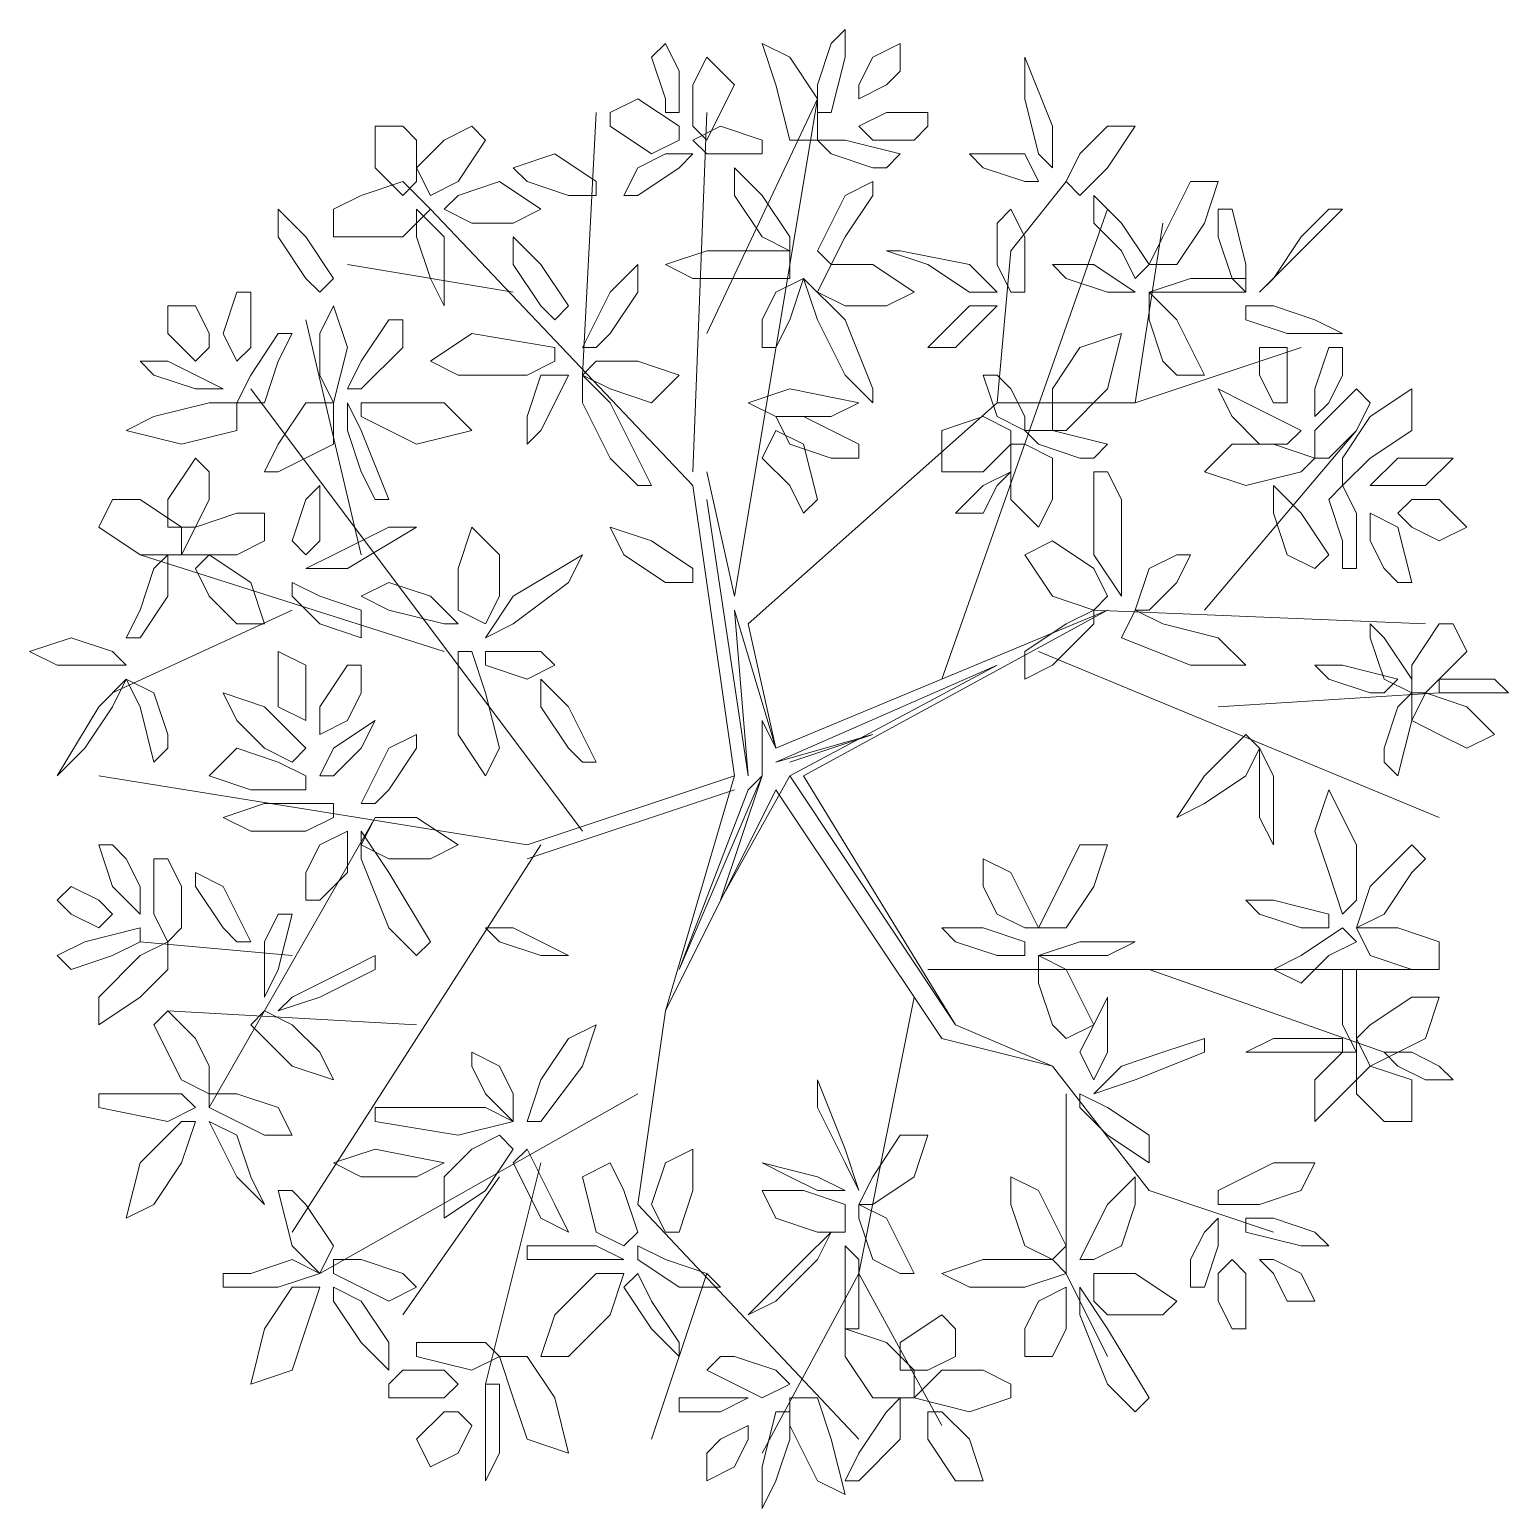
# Model space of a CAD drawing. Header units: millimetres. Extents: x 2576 to 2719, y 1757 to 1977.
# Drawn here: x 2611.914 to 2614.935, y 1822.439 to 1825.461 of the extents above; entities that cross this region are included whole.
import ezdxf

# ---------------------------------------------------------------- set-up
doc = ezdxf.new("R2010")
doc.units = ezdxf.units.MM
doc.layers.add('PDF_0', color=7, linetype='Continuous')

msp = doc.modelspace()

# ---------------------------------------------------------------- linework, layer by layer
at = {"layer": 'PDF_0', "lineweight": 9}
for points in [[(2613.5235, 1825.3477), (2613.5517, 1825.4325), (2613.58, 1825.4607), (2613.58, 1825.4042), (2613.5517, 1825.2913), (2613.5235, 1825.2913)], [(2613.2129, 1825.2913), (2613.2411, 1825.2913), (2613.2411, 1825.376), (2613.2129, 1825.4325), (2613.1846, 1825.4042), (2613.2129, 1825.3195)], [(2613.5235, 1825.2348), (2613.467, 1825.2348), (2613.4388, 1825.3477), (2613.4105, 1825.4325), (2613.467, 1825.4042), (2613.5235, 1825.3195)], [(2613.6082, 1825.3195), (2613.6082, 1825.3477), (2613.6365, 1825.4042), (2613.6929, 1825.4325), (2613.6929, 1825.376), (2613.6647, 1825.3477)], [(2613.2976, 1825.2348), (2613.2693, 1825.263), (2613.2693, 1825.3477), (2613.2976, 1825.4042), (2613.3541, 1825.3477), (2613.3258, 1825.2913)], [(2613.9471, 1825.3195), (2613.9471, 1825.4042), (2614.0036, 1825.263), (2614.0036, 1825.1783), (2613.9753, 1825.2065)], [(2613.1846, 1825.2065), (2613.0999, 1825.263), (2613.0999, 1825.2913), (2613.1564, 1825.3195), (2613.2411, 1825.263), (2613.2411, 1825.2348)], [(2613.7212, 1825.2348), (2613.6365, 1825.2348), (2613.6082, 1825.263), (2613.6647, 1825.2913), (2613.7494, 1825.2913), (2613.7494, 1825.263)], [(2612.7045, 1825.2348), (2612.7045, 1825.1501), (2612.6763, 1825.1218), (2612.6198, 1825.1783), (2612.6198, 1825.263), (2612.6763, 1825.263)], [(2612.8175, 1825.263), (2612.8457, 1825.2348), (2612.7893, 1825.1501), (2612.7328, 1825.1218), (2612.7045, 1825.1783), (2612.761, 1825.2348)], [(2613.3823, 1825.2065), (2613.2976, 1825.2065), (2613.2693, 1825.2348), (2613.3258, 1825.263), (2613.4105, 1825.2348), (2613.4105, 1825.2065)], [(2614.0318, 1825.1501), (2614.06, 1825.1218), (2614.1165, 1825.1783), (2614.173, 1825.263), (2614.1165, 1825.263), (2614.06, 1825.2065)], [(2613.6365, 1825.1783), (2613.5517, 1825.2065), (2613.5235, 1825.2348), (2613.58, 1825.2348), (2613.6929, 1825.2065), (2613.6647, 1825.1783)], [(2613.0152, 1825.1218), (2612.9305, 1825.1501), (2612.9022, 1825.1783), (2612.9869, 1825.2065), (2613.0717, 1825.1501), (2613.0717, 1825.1218)], [(2613.1564, 1825.1783), (2613.2129, 1825.2065), (2613.2693, 1825.2065), (2613.2411, 1825.1783), (2613.1564, 1825.1218), (2613.1281, 1825.1218)], [(2613.8624, 1825.1783), (2613.8341, 1825.2065), (2613.9471, 1825.2065), (2613.9753, 1825.1501), (2613.9471, 1825.1501)], [(2613.4105, 1825.0371), (2613.3541, 1825.1218), (2613.3541, 1825.1783), (2613.4105, 1825.1218), (2613.467, 1825.0371), (2613.467, 1825.0089)], [(2612.5916, 1825.1218), (2612.6763, 1825.1501), (2612.7328, 1825.0936), (2612.6763, 1825.0371), (2612.5351, 1825.0371), (2612.5351, 1825.0936)], [(2612.761, 1825.0936), (2612.7893, 1825.1218), (2612.874, 1825.1501), (2612.9587, 1825.0936), (2612.9022, 1825.0653), (2612.8175, 1825.0653)], [(2613.58, 1825.0371), (2613.6365, 1825.1218), (2613.6365, 1825.1501), (2613.58, 1825.1218), (2613.5235, 1825.0089), (2613.5517, 1824.9806)], [(2614.2012, 1824.9806), (2614.2577, 1824.9806), (2614.3142, 1825.0653), (2614.3424, 1825.1501), (2614.286, 1825.1501), (2614.2295, 1825.0371)], [(2614.1448, 1825.0089), (2614.0883, 1825.0653), (2614.0883, 1825.1218), (2614.1448, 1825.0653), (2614.2012, 1824.9806), (2614.173, 1824.9524)], [(2612.4786, 1824.9524), (2612.4221, 1825.0371), (2612.4221, 1825.0936), (2612.4786, 1825.0371), (2612.5351, 1824.9524), (2612.5069, 1824.9241)], [(2612.7328, 1824.9524), (2612.7045, 1825.0371), (2612.7045, 1825.0936), (2612.761, 1825.0371), (2612.761, 1824.9241), (2612.761, 1824.8959)], [(2613.9188, 1824.9241), (2613.9471, 1824.9241), (2613.9471, 1825.0371), (2613.9188, 1825.0936), (2613.8906, 1825.0653), (2613.8906, 1824.9806)], [(2614.3424, 1825.0371), (2614.3707, 1824.9524), (2614.3989, 1824.9241), (2614.3989, 1824.9806), (2614.3707, 1825.0936), (2614.3424, 1825.0936)], [(2614.5119, 1825.0371), (2614.4554, 1824.9524), (2614.4272, 1824.9241), (2614.4836, 1824.9806), (2614.5966, 1825.0936), (2614.5684, 1825.0936)], [(2612.9587, 1824.8959), (2612.9022, 1824.9806), (2612.9022, 1825.0371), (2612.9587, 1824.9806), (2613.0152, 1824.8959), (2612.9869, 1824.8677)], [(2613.4105, 1824.9524), (2613.2693, 1824.9524), (2613.2129, 1824.9806), (2613.2976, 1825.0089), (2613.467, 1825.0089), (2613.467, 1824.9524)], [(2613.7494, 1824.9806), (2613.8341, 1824.9241), (2613.8906, 1824.9241), (2613.8341, 1824.9806), (2613.6929, 1825.0089), (2613.6647, 1825.0089)], [(2613.0999, 1824.8394), (2613.1564, 1824.9241), (2613.1564, 1824.9806), (2613.0999, 1824.9241), (2613.0434, 1824.8112), (2613.0717, 1824.8112)], [(2613.4105, 1824.8112), (2613.4388, 1824.8112), (2613.467, 1824.8677), (2613.4953, 1824.9524), (2613.4388, 1824.9241), (2613.4105, 1824.8677)], [(2613.58, 1824.7547), (2613.5235, 1824.8677), (2613.4953, 1824.9524), (2613.58, 1824.8677), (2613.6365, 1824.7265), (2613.6365, 1824.6982)], [(2613.5235, 1824.9241), (2613.5517, 1824.9806), (2613.6365, 1824.9806), (2613.7212, 1824.9241), (2613.6647, 1824.8959), (2613.58, 1824.8959)], [(2614.1165, 1824.9241), (2614.173, 1824.9241), (2614.0883, 1824.9806), (2614.0036, 1824.9806), (2614.0318, 1824.9524)], [(2614.3424, 1824.9241), (2614.2577, 1824.9241), (2614.2012, 1824.9241), (2614.286, 1824.9524), (2614.3989, 1824.9524), (2614.3989, 1824.9241)], [(2612.3657, 1824.8677), (2612.3657, 1824.8112), (2612.3374, 1824.7829), (2612.3092, 1824.8394), (2612.3374, 1824.9241), (2612.3657, 1824.9241)], [(2614.2295, 1824.7829), (2614.2012, 1824.8677), (2614.2012, 1824.9241), (2614.2577, 1824.8677), (2614.3142, 1824.7547), (2614.2577, 1824.7547)], [(2612.2809, 1824.8112), (2612.2527, 1824.7829), (2612.1962, 1824.8394), (2612.1962, 1824.8959), (2612.2527, 1824.8959), (2612.2809, 1824.8394)], [(2612.5069, 1824.7547), (2612.5351, 1824.6982), (2612.5633, 1824.8112), (2612.5351, 1824.8959), (2612.5069, 1824.8394)], [(2613.8059, 1824.8112), (2613.7494, 1824.8112), (2613.8341, 1824.8959), (2613.8906, 1824.8959), (2613.8624, 1824.8677)], [(2614.3989, 1824.8959), (2614.3989, 1824.8677), (2614.4836, 1824.8394), (2614.5966, 1824.8394), (2614.5401, 1824.8677), (2614.4554, 1824.8959)], [(2612.5916, 1824.7829), (2612.6481, 1824.8677), (2612.6763, 1824.8677), (2612.6763, 1824.8112), (2612.5916, 1824.7265), (2612.5633, 1824.7265)], [(2612.4221, 1824.7829), (2612.3939, 1824.6982), (2612.3374, 1824.6982), (2612.3657, 1824.7547), (2612.4221, 1824.8394), (2612.4504, 1824.8394)], [(2612.9305, 1824.7547), (2612.7893, 1824.7547), (2612.7328, 1824.7829), (2612.8175, 1824.8394), (2612.9869, 1824.8112), (2612.9869, 1824.7829)], [(2614.0036, 1824.6417), (2614.0318, 1824.6417), (2614.1165, 1824.7265), (2614.1448, 1824.8394), (2614.06, 1824.8112), (2614.0036, 1824.7265)], [(2614.4836, 1824.6982), (2614.4554, 1824.6982), (2614.4272, 1824.7547), (2614.4272, 1824.8112), (2614.4836, 1824.8112), (2614.4836, 1824.7547)], [(2614.5966, 1824.7547), (2614.5684, 1824.6982), (2614.5401, 1824.67), (2614.5401, 1824.7265), (2614.5684, 1824.8112), (2614.5966, 1824.8112)], [(2612.2527, 1824.7265), (2612.3092, 1824.7265), (2612.1962, 1824.7829), (2612.1397, 1824.7829), (2612.168, 1824.7547)], [(2613.0434, 1824.7547), (2613.0717, 1824.7829), (2613.1564, 1824.7829), (2613.2411, 1824.7547), (2613.1846, 1824.6982), (2613.0999, 1824.7265)], [(2612.9305, 1824.6135), (2612.9587, 1824.6417), (2612.9869, 1824.6982), (2613.0152, 1824.7547), (2612.9587, 1824.7547), (2612.9305, 1824.67)], [(2613.0999, 1824.5853), (2613.0434, 1824.6982), (2613.0434, 1824.7547), (2613.0999, 1824.6982), (2613.1846, 1824.5288), (2613.1564, 1824.5288)], [(2613.9188, 1824.7265), (2613.9471, 1824.67), (2613.9471, 1824.6417), (2613.8906, 1824.67), (2613.8624, 1824.7547), (2613.8906, 1824.7547)], [(2613.5517, 1824.67), (2613.6082, 1824.6982), (2613.467, 1824.7265), (2613.3823, 1824.6982), (2613.4388, 1824.67)], [(2614.4272, 1824.6135), (2614.3707, 1824.67), (2614.3424, 1824.7265), (2614.3989, 1824.6982), (2614.5119, 1824.6417), (2614.4836, 1824.6135)], [(2614.6248, 1824.6417), (2614.5684, 1824.5853), (2614.5401, 1824.5853), (2614.5401, 1824.6417), (2614.6248, 1824.7265), (2614.6531, 1824.6982)], [(2614.5966, 1824.5288), (2614.5966, 1824.5853), (2614.6531, 1824.67), (2614.7378, 1824.7265), (2614.7378, 1824.6417), (2614.6531, 1824.5853)], [(2612.3374, 1824.6982), (2612.3374, 1824.6417), (2612.2245, 1824.6135), (2612.1115, 1824.6417), (2612.168, 1824.67), (2612.2809, 1824.6982)], [(2612.4221, 1824.6135), (2612.4786, 1824.6982), (2612.5351, 1824.6982), (2612.5351, 1824.6135), (2612.4221, 1824.557), (2612.3939, 1824.557)], [(2612.5916, 1824.557), (2612.5633, 1824.6417), (2612.5633, 1824.6982), (2612.5916, 1824.6417), (2612.6481, 1824.5005), (2612.6198, 1824.5005)], [(2612.5916, 1824.6982), (2612.5916, 1824.67), (2612.7045, 1824.6135), (2612.8175, 1824.6417), (2612.761, 1824.6982), (2612.6763, 1824.6982)], [(2613.5517, 1824.5853), (2613.467, 1824.6135), (2613.4388, 1824.67), (2613.4953, 1824.67), (2613.6082, 1824.6135), (2613.6082, 1824.5853)], [(2613.9188, 1824.6417), (2613.9188, 1824.6135), (2613.8624, 1824.557), (2613.7776, 1824.557), (2613.7776, 1824.6417), (2613.8624, 1824.67)], [(2613.467, 1824.5288), (2613.4105, 1824.5853), (2613.4388, 1824.6417), (2613.4953, 1824.6135), (2613.5235, 1824.5005), (2613.4953, 1824.4723)], [(2614.06, 1824.5853), (2613.9753, 1824.6135), (2613.9471, 1824.6417), (2614.0036, 1824.6417), (2614.1165, 1824.6135), (2614.0883, 1824.5853)], [(2614.0036, 1824.5853), (2614.0036, 1824.5005), (2613.9753, 1824.4441), (2613.9188, 1824.5005), (2613.9188, 1824.6135), (2613.9471, 1824.6135)], [(2614.5401, 1824.5853), (2614.5119, 1824.557), (2614.3989, 1824.5288), (2614.3142, 1824.557), (2614.3707, 1824.6135), (2614.4554, 1824.6135)], [(2612.2809, 1824.5005), (2612.2527, 1824.4441), (2612.1962, 1824.4441), (2612.1962, 1824.5005), (2612.2527, 1824.5853), (2612.2809, 1824.557)], [(2614.7096, 1824.5853), (2614.6531, 1824.5288), (2614.766, 1824.5288), (2614.8225, 1824.5853), (2614.7943, 1824.5853)], [(2612.4786, 1824.5005), (2612.5069, 1824.5288), (2612.5069, 1824.4158), (2612.4786, 1824.3876), (2612.4504, 1824.4158)], [(2613.9188, 1824.557), (2613.8624, 1824.5288), (2613.8059, 1824.4723), (2613.8624, 1824.4723), (2613.8906, 1824.5288)], [(2614.1448, 1824.5005), (2614.1448, 1824.3593), (2614.1448, 1824.3029), (2614.0883, 1824.3876), (2614.0883, 1824.557), (2614.1165, 1824.557)], [(2614.4836, 1824.3876), (2614.4554, 1824.4723), (2614.4554, 1824.5288), (2614.5119, 1824.4723), (2614.5684, 1824.3876), (2614.5401, 1824.3593)], [(2614.5966, 1824.4158), (2614.5684, 1824.5005), (2614.5966, 1824.5288), (2614.6248, 1824.4723), (2614.6248, 1824.3593), (2614.5966, 1824.3593)], [(2612.1397, 1824.5005), (2612.2245, 1824.4441), (2612.2245, 1824.3876), (2612.1397, 1824.3876), (2612.055, 1824.4441), (2612.0833, 1824.5005)], [(2614.7096, 1824.4723), (2614.7378, 1824.5005), (2614.7943, 1824.5005), (2614.8508, 1824.4441), (2614.7943, 1824.4158), (2614.7378, 1824.4441)], [(2612.3939, 1824.4723), (2612.3939, 1824.4158), (2612.3374, 1824.3876), (2612.2245, 1824.3876), (2612.2527, 1824.4441), (2612.3374, 1824.4723)], [(2614.6813, 1824.3593), (2614.6531, 1824.4158), (2614.6531, 1824.4723), (2614.7096, 1824.4441), (2614.7378, 1824.3311), (2614.7096, 1824.3311)], [(2612.6481, 1824.4441), (2612.7045, 1824.4441), (2612.5633, 1824.3593), (2612.4786, 1824.3593), (2612.5351, 1824.3876)], [(2612.8457, 1824.2464), (2612.7893, 1824.2746), (2612.7893, 1824.3593), (2612.8175, 1824.4441), (2612.874, 1824.3876), (2612.874, 1824.3029)], [(2613.2129, 1824.3311), (2613.1281, 1824.3876), (2613.0999, 1824.4441), (2613.1846, 1824.4158), (2613.2693, 1824.3593), (2613.2693, 1824.3311)], [(2614.1165, 1824.3029), (2614.0883, 1824.2746), (2614.0036, 1824.3029), (2613.9471, 1824.3876), (2614.0036, 1824.4158), (2614.0883, 1824.3593)], [(2612.1397, 1824.2746), (2612.168, 1824.3593), (2612.1962, 1824.3876), (2612.1962, 1824.3029), (2612.1397, 1824.2182), (2612.1115, 1824.2182)], [(2612.2527, 1824.3593), (2612.2809, 1824.3876), (2612.3657, 1824.3311), (2612.3939, 1824.2464), (2612.3374, 1824.2464), (2612.2809, 1824.3029)], [(2613.0152, 1824.3311), (2613.0434, 1824.3876), (2612.9022, 1824.3029), (2612.8457, 1824.2182), (2612.9022, 1824.2464)], [(2614.286, 1824.3876), (2614.2577, 1824.3876), (2614.2012, 1824.3593), (2614.173, 1824.2746), (2614.2012, 1824.2746), (2614.2577, 1824.3311)], [(2612.4504, 1824.3311), (2612.4504, 1824.3029), (2612.5069, 1824.2464), (2612.5916, 1824.2182), (2612.5916, 1824.2746), (2612.5069, 1824.3029)], [(2612.7328, 1824.3029), (2612.6481, 1824.3311), (2612.5916, 1824.3029), (2612.6481, 1824.2746), (2612.761, 1824.2464), (2612.7893, 1824.2464)], [(2614.0318, 1824.2464), (2613.9471, 1824.1899), (2613.9471, 1824.1334), (2614.0036, 1824.1617), (2614.0883, 1824.2464), (2614.0883, 1824.2746)], [(2614.2295, 1824.2464), (2614.3424, 1824.2182), (2614.3989, 1824.1617), (2614.286, 1824.1617), (2614.1448, 1824.2182), (2614.173, 1824.2746)], [(2614.6813, 1824.2182), (2614.7378, 1824.1334), (2614.7378, 1824.1052), (2614.6813, 1824.1334), (2614.6531, 1824.2182), (2614.6531, 1824.2464)], [(2614.7378, 1824.1617), (2614.7943, 1824.2464), (2614.8225, 1824.2464), (2614.8508, 1824.1899), (2614.766, 1824.1052), (2614.7378, 1824.1052)], [(2612.1115, 1824.1617), (2612.0833, 1824.1899), (2611.9986, 1824.2182), (2611.9138, 1824.1899), (2611.9703, 1824.1617), (2612.055, 1824.1617)], [(2612.4786, 1824.0487), (2612.4221, 1824.077), (2612.4221, 1824.1334), (2612.4221, 1824.1899), (2612.4786, 1824.1617), (2612.4786, 1824.1052)], [(2612.8457, 1824.1052), (2612.874, 1823.9922), (2612.8457, 1823.9358), (2612.7893, 1824.0205), (2612.7893, 1824.1899), (2612.8175, 1824.1899)], [(2612.9869, 1824.1617), (2612.9587, 1824.1899), (2612.9022, 1824.1899), (2612.8457, 1824.1899), (2612.8457, 1824.1617), (2612.9305, 1824.1334)], [(2612.5916, 1824.1052), (2612.5633, 1824.0487), (2612.5069, 1824.0205), (2612.5069, 1824.077), (2612.5633, 1824.1617), (2612.5916, 1824.1617)], [(2614.6531, 1824.1052), (2614.5684, 1824.1334), (2614.5401, 1824.1617), (2614.5966, 1824.1617), (2614.7096, 1824.1334), (2614.6813, 1824.1052)], [(2612.0268, 1823.9922), (2611.9703, 1823.9358), (2612.055, 1824.077), (2612.1115, 1824.1334), (2612.0833, 1824.077)], [(2612.1962, 1824.0205), (2612.168, 1824.1052), (2612.1115, 1824.1334), (2612.1397, 1824.077), (2612.168, 1823.964), (2612.1962, 1823.9922)], [(2613.0152, 1823.9922), (2612.9587, 1824.077), (2612.9587, 1824.1334), (2613.0152, 1824.077), (2613.0717, 1823.964), (2613.0434, 1823.964)], [(2614.7943, 1824.1334), (2614.7943, 1824.1052), (2614.879, 1824.1052), (2614.9355, 1824.1052), (2614.9072, 1824.1334), (2614.8508, 1824.1334)], [(2612.3939, 1823.9922), (2612.3374, 1824.0487), (2612.3092, 1824.1052), (2612.3939, 1824.077), (2612.4786, 1823.9922), (2612.4504, 1823.964)], [(2614.6813, 1823.9922), (2614.7096, 1824.077), (2614.7378, 1824.1052), (2614.7378, 1824.0487), (2614.7096, 1823.9358), (2614.6813, 1823.964)], [(2614.7378, 1824.0487), (2614.766, 1824.1052), (2614.8508, 1824.077), (2614.9072, 1824.0205), (2614.8508, 1823.9922), (2614.7943, 1824.0205)], [(2612.5916, 1823.9922), (2612.6198, 1824.0487), (2612.5351, 1823.9922), (2612.5069, 1823.9358), (2612.5351, 1823.9358)], [(2612.6481, 1823.9075), (2612.7045, 1823.9922), (2612.7045, 1824.0205), (2612.6481, 1823.9922), (2612.5916, 1823.8793), (2612.6198, 1823.8793)], [(2614.3989, 1823.9358), (2614.3142, 1823.8793), (2614.2577, 1823.851), (2614.3142, 1823.9358), (2614.3989, 1824.0205), (2614.4272, 1823.9922)], [(2612.4786, 1823.9358), (2612.4786, 1823.9075), (2612.3657, 1823.9075), (2612.2809, 1823.9358), (2612.3374, 1823.9922), (2612.4221, 1823.964)], [(2614.4554, 1823.9358), (2614.4272, 1823.9922), (2614.4272, 1823.851), (2614.4554, 1823.7946), (2614.4554, 1823.8228)], [(2614.5966, 1823.6534), (2614.6248, 1823.6816), (2614.6248, 1823.7946), (2614.5684, 1823.9075), (2614.5401, 1823.8228), (2614.5684, 1823.7381)], [(2612.4786, 1823.8228), (2612.3657, 1823.8228), (2612.3092, 1823.851), (2612.3939, 1823.8793), (2612.5351, 1823.8793), (2612.5351, 1823.851)], [(2612.5916, 1823.7946), (2612.6198, 1823.851), (2612.7045, 1823.851), (2612.7893, 1823.7946), (2612.7328, 1823.7663), (2612.6481, 1823.7663)], [(2612.4786, 1823.6816), (2612.5069, 1823.6816), (2612.5633, 1823.7381), (2612.5633, 1823.8228), (2612.5069, 1823.7946), (2612.4786, 1823.7381)], [(2612.6481, 1823.6251), (2612.5916, 1823.7663), (2612.5916, 1823.8228), (2612.6481, 1823.7381), (2612.7328, 1823.5969), (2612.7045, 1823.5686)], [(2612.1115, 1823.7663), (2612.1397, 1823.7098), (2612.1397, 1823.6534), (2612.0833, 1823.7098), (2612.055, 1823.7946), (2612.0833, 1823.7946)], [(2613.9753, 1823.6251), (2614.0318, 1823.6251), (2614.0883, 1823.7098), (2614.1165, 1823.7946), (2614.06, 1823.7946), (2614.0036, 1823.6816)], [(2614.7378, 1823.7381), (2614.6813, 1823.6534), (2614.6248, 1823.6251), (2614.6531, 1823.7098), (2614.7378, 1823.7946), (2614.766, 1823.7663)], [(2612.2245, 1823.7098), (2612.2245, 1823.6251), (2612.1962, 1823.5969), (2612.168, 1823.6534), (2612.168, 1823.7663), (2612.1962, 1823.7663)], [(2613.8906, 1823.6534), (2613.8624, 1823.7098), (2613.8624, 1823.7663), (2613.9188, 1823.7381), (2613.9753, 1823.6251), (2613.9471, 1823.6251)], [(2612.3092, 1823.6251), (2612.2527, 1823.7098), (2612.2527, 1823.7381), (2612.3092, 1823.7098), (2612.3657, 1823.5969), (2612.3374, 1823.5969)], [(2612.0833, 1823.6534), (2612.055, 1823.6251), (2611.9986, 1823.6534), (2611.9703, 1823.6816), (2611.9986, 1823.7098), (2612.055, 1823.6816)], [(2612.3939, 1823.5969), (2612.3939, 1823.5404), (2612.3939, 1823.4839), (2612.4221, 1823.5404), (2612.4504, 1823.6534), (2612.4221, 1823.6534)], [(2614.5119, 1823.6251), (2614.4272, 1823.6534), (2614.3989, 1823.6816), (2614.4554, 1823.6816), (2614.5684, 1823.6534), (2614.5684, 1823.6251)], [(2612.0833, 1823.5686), (2611.9986, 1823.5404), (2611.9703, 1823.5686), (2612.0268, 1823.5969), (2612.1397, 1823.6251), (2612.1397, 1823.5969)], [(2612.9587, 1823.5686), (2613.0152, 1823.5686), (2612.9022, 1823.6251), (2612.8457, 1823.6251), (2612.874, 1823.5969)], [(2613.8906, 1823.5686), (2613.8059, 1823.5969), (2613.7776, 1823.6251), (2613.8624, 1823.6251), (2613.9471, 1823.5969), (2613.9471, 1823.5686)], [(2614.5684, 1823.5686), (2614.5119, 1823.5122), (2614.4554, 1823.5404), (2614.5119, 1823.5686), (2614.5966, 1823.6251), (2614.6248, 1823.5969)], [(2614.7378, 1823.5404), (2614.6531, 1823.5686), (2614.6248, 1823.6251), (2614.7096, 1823.6251), (2614.7943, 1823.5969), (2614.7943, 1823.5404)], [(2612.1962, 1823.5969), (2612.1962, 1823.5404), (2612.1397, 1823.4839), (2612.055, 1823.4274), (2612.055, 1823.4839), (2612.1397, 1823.5686)], [(2614.1165, 1823.5686), (2614.173, 1823.5969), (2614.06, 1823.5969), (2613.9753, 1823.5686), (2614.0318, 1823.5686)], [(2612.5633, 1823.5404), (2612.4504, 1823.4839), (2612.4221, 1823.4557), (2612.5069, 1823.4839), (2612.6198, 1823.5404), (2612.6198, 1823.5686)], [(2614.0036, 1823.4274), (2613.9753, 1823.5122), (2613.9753, 1823.5686), (2614.0318, 1823.5404), (2614.0883, 1823.4274), (2614.0318, 1823.3992)], [(2614.6248, 1823.4839), (2614.6248, 1823.4274), (2614.6248, 1823.371), (2614.5966, 1823.4274), (2614.5966, 1823.5404), (2614.6248, 1823.5404)], [(2614.0883, 1823.4274), (2614.1165, 1823.4839), (2614.1165, 1823.371), (2614.0883, 1823.3145), (2614.06, 1823.371)], [(2614.6531, 1823.4274), (2614.7378, 1823.4839), (2614.7943, 1823.4839), (2614.766, 1823.3992), (2614.6531, 1823.3427), (2614.6248, 1823.3992)], [(2612.2527, 1823.3992), (2612.2809, 1823.3427), (2612.2809, 1823.2862), (2612.2245, 1823.3145), (2612.168, 1823.4274), (2612.1962, 1823.4557)], [(2612.3939, 1823.4557), (2612.3657, 1823.4274), (2612.4504, 1823.3427), (2612.5351, 1823.3145), (2612.5069, 1823.371), (2612.4504, 1823.4274)], [(2612.9587, 1823.3145), (2613.0152, 1823.3992), (2613.0717, 1823.4274), (2613.0434, 1823.3427), (2612.9587, 1823.2298), (2612.9305, 1823.2298)], [(2614.2295, 1823.371), (2614.1448, 1823.3427), (2614.0883, 1823.2862), (2614.173, 1823.3145), (2614.3142, 1823.371), (2614.3142, 1823.3992)], [(2614.5401, 1823.371), (2614.4272, 1823.371), (2614.3989, 1823.371), (2614.4554, 1823.3992), (2614.5966, 1823.3992), (2614.5966, 1823.371)], [(2612.8175, 1823.371), (2612.8175, 1823.3427), (2612.8457, 1823.2862), (2612.9022, 1823.2298), (2612.9022, 1823.2862), (2612.874, 1823.3427)], [(2614.5401, 1823.3145), (2614.5966, 1823.371), (2614.6248, 1823.371), (2614.6248, 1823.3145), (2614.5401, 1823.2298), (2614.5401, 1823.258)], [(2614.6813, 1823.371), (2614.7096, 1823.3427), (2614.766, 1823.3145), (2614.8225, 1823.3145), (2614.7943, 1823.3427), (2614.7378, 1823.371)], [(2614.6248, 1823.3145), (2614.6531, 1823.3427), (2614.7378, 1823.3145), (2614.7378, 1823.2298), (2614.6813, 1823.2298), (2614.6248, 1823.2862)], [(2613.5235, 1823.258), (2613.5235, 1823.3145), (2613.58, 1823.1733), (2613.6082, 1823.0886), (2613.58, 1823.145)], [(2612.1115, 1823.2862), (2612.2245, 1823.2862), (2612.2527, 1823.258), (2612.1962, 1823.2298), (2612.055, 1823.258), (2612.055, 1823.2862)], [(2612.3374, 1823.2862), (2612.4221, 1823.258), (2612.4504, 1823.2015), (2612.3939, 1823.2015), (2612.2809, 1823.258), (2612.2809, 1823.2862)], [(2614.06, 1823.2862), (2614.06, 1823.258), (2614.1165, 1823.2015), (2614.2012, 1823.145), (2614.2012, 1823.2015), (2614.1165, 1823.258)], [(2612.2527, 1823.2298), (2612.2245, 1823.2298), (2612.1397, 1823.145), (2612.1115, 1823.0321), (2612.168, 1823.0603), (2612.2245, 1823.145)], [(2612.3374, 1823.2015), (2612.2809, 1823.2298), (2612.3374, 1823.1168), (2612.3939, 1823.0603), (2612.3657, 1823.1168)], [(2612.7045, 1823.258), (2612.8457, 1823.258), (2612.9022, 1823.2298), (2612.7893, 1823.2015), (2612.6198, 1823.2298), (2612.6198, 1823.258)], [(2612.874, 1823.2015), (2612.9022, 1823.1733), (2612.8457, 1823.0886), (2612.761, 1823.0321), (2612.761, 1823.1168), (2612.8175, 1823.1733)], [(2613.6082, 1823.0603), (2613.6365, 1823.0603), (2613.7212, 1823.1168), (2613.7494, 1823.2015), (2613.6929, 1823.2015), (2613.6365, 1823.1168)], [(2612.7045, 1823.1168), (2612.761, 1823.145), (2612.6198, 1823.1733), (2612.5351, 1823.145), (2612.5916, 1823.1168)], [(2612.9305, 1823.0886), (2612.9587, 1823.0321), (2613.0152, 1823.0038), (2612.9869, 1823.0603), (2612.9305, 1823.1733), (2612.9022, 1823.145)], [(2613.1846, 1823.0603), (2613.2129, 1823.145), (2613.2693, 1823.1733), (2613.2693, 1823.0886), (2613.2411, 1823.0038), (2613.2129, 1823.0038)], [(2613.1281, 1823.0886), (2613.1564, 1823.0038), (2613.1281, 1822.9756), (2613.0717, 1823.0038), (2613.0434, 1823.1168), (2613.0999, 1823.145)], [(2613.467, 1823.1168), (2613.4105, 1823.145), (2613.5235, 1823.1168), (2613.58, 1823.0886), (2613.5235, 1823.0886)], [(2614.3424, 1823.0603), (2614.3424, 1823.0886), (2614.4554, 1823.145), (2614.5401, 1823.145), (2614.5119, 1823.0886), (2614.4272, 1823.0603)], [(2613.9471, 1822.9756), (2613.9188, 1823.0603), (2613.9188, 1823.1168), (2613.9753, 1823.0886), (2614.0318, 1822.9756), (2614.0036, 1822.9474)], [(2614.1448, 1822.9756), (2614.173, 1823.0603), (2614.173, 1823.1168), (2614.1165, 1823.0603), (2614.06, 1822.9474), (2614.0883, 1822.9474)], [(2612.4786, 1823.0603), (2612.5351, 1822.9756), (2612.5069, 1822.9191), (2612.4504, 1822.9756), (2612.4221, 1823.0886), (2612.4504, 1823.0886)], [(2613.58, 1823.0038), (2613.58, 1823.0603), (2613.4953, 1823.0886), (2613.4105, 1823.0886), (2613.4388, 1823.0321), (2613.5235, 1823.0038)], [(2613.6365, 1822.9474), (2613.6082, 1823.0321), (2613.6082, 1823.0603), (2613.6647, 1823.0321), (2613.7212, 1822.9191), (2613.6929, 1822.9191)], [(2614.286, 1822.9474), (2614.3142, 1823.0038), (2614.3424, 1823.0321), (2614.3424, 1822.9756), (2614.3142, 1822.8909), (2614.286, 1822.8909)], [(2614.4554, 1823.0321), (2614.5401, 1823.0038), (2614.5684, 1822.9756), (2614.5119, 1822.9756), (2614.3989, 1823.0038), (2614.3989, 1823.0321)], [(2613.4388, 1822.8626), (2613.3823, 1822.8344), (2613.4953, 1822.9474), (2613.5517, 1823.0038), (2613.5235, 1822.9474)], [(2612.9869, 1822.9756), (2613.0717, 1822.9756), (2613.1281, 1822.9474), (2613.0434, 1822.9474), (2612.9305, 1822.9474), (2612.9305, 1822.9756)], [(2613.2129, 1822.9474), (2613.2976, 1822.9191), (2613.3258, 1822.8909), (2613.2411, 1822.8909), (2613.1564, 1822.9474), (2613.1564, 1822.9756)], [(2613.6082, 1822.8626), (2613.6082, 1822.9474), (2613.58, 1822.9756), (2613.58, 1822.9191), (2613.58, 1822.8062), (2613.6082, 1822.8062)], [(2612.3657, 1822.9191), (2612.4504, 1822.9474), (2612.5069, 1822.9191), (2612.4221, 1822.8909), (2612.3092, 1822.8909), (2612.3092, 1822.9191)], [(2612.5916, 1822.9474), (2612.6763, 1822.9191), (2612.7045, 1822.8909), (2612.6481, 1822.8626), (2612.5351, 1822.9191), (2612.5351, 1822.9474)], [(2613.9471, 1822.8909), (2613.8341, 1822.8909), (2613.7776, 1822.9191), (2613.8624, 1822.9474), (2614.0036, 1822.9474), (2614.0318, 1822.9191)], [(2614.3424, 1822.8626), (2614.3424, 1822.9191), (2614.3707, 1822.9474), (2614.3989, 1822.9191), (2614.3989, 1822.8062), (2614.3707, 1822.8062)], [(2614.4272, 1822.9474), (2614.4554, 1822.9474), (2614.5119, 1822.9191), (2614.5401, 1822.8626), (2614.4836, 1822.8626), (2614.4554, 1822.9191)], [(2613.1281, 1822.9191), (2613.0717, 1822.9191), (2612.9869, 1822.8344), (2612.9587, 1822.7497), (2613.0152, 1822.7497), (2613.0999, 1822.8344)], [(2613.1846, 1822.8626), (2613.2411, 1822.7779), (2613.2411, 1822.7497), (2613.1846, 1822.8062), (2613.1281, 1822.8909), (2613.1564, 1822.9191)], [(2614.0883, 1822.8626), (2614.0883, 1822.9191), (2614.173, 1822.9191), (2614.2577, 1822.8626), (2614.2295, 1822.8344), (2614.1165, 1822.8344)], [(2612.5069, 1822.8909), (2612.4504, 1822.8909), (2612.3939, 1822.8062), (2612.3657, 1822.6932), (2612.4504, 1822.7214), (2612.4786, 1822.8062)], [(2612.5916, 1822.8626), (2612.6481, 1822.7779), (2612.6481, 1822.7214), (2612.5916, 1822.7779), (2612.5351, 1822.8626), (2612.5351, 1822.8909)], [(2613.9471, 1822.7497), (2614.0036, 1822.7497), (2614.0318, 1822.8062), (2614.0318, 1822.8909), (2613.9753, 1822.8626), (2613.9471, 1822.8062)], [(2614.1165, 1822.6932), (2614.06, 1822.8344), (2614.06, 1822.8909), (2614.1165, 1822.8062), (2614.2012, 1822.665), (2614.173, 1822.6367)], [(2613.6647, 1822.7779), (2613.7212, 1822.7214), (2613.7212, 1822.665), (2613.6365, 1822.665), (2613.58, 1822.7497), (2613.58, 1822.8062)], [(2613.8059, 1822.7497), (2613.7494, 1822.7214), (2613.6929, 1822.7214), (2613.6929, 1822.7779), (2613.7776, 1822.8344), (2613.8059, 1822.8062)], [(2612.761, 1822.7779), (2612.8457, 1822.7779), (2612.874, 1822.7497), (2612.8175, 1822.7214), (2612.7045, 1822.7497), (2612.7045, 1822.7779)], [(2612.874, 1822.7497), (2612.9305, 1822.7497), (2612.9869, 1822.665), (2613.0152, 1822.552), (2612.9305, 1822.5803), (2612.9022, 1822.665)], [(2613.3541, 1822.7497), (2613.4388, 1822.7214), (2613.467, 1822.6932), (2613.4105, 1822.665), (2613.2976, 1822.7214), (2613.3258, 1822.7497)], [(2612.6763, 1822.7214), (2612.761, 1822.7214), (2612.7893, 1822.6932), (2612.761, 1822.665), (2612.6481, 1822.665), (2612.6481, 1822.6932)], [(2613.9188, 1822.6932), (2613.9188, 1822.665), (2613.8341, 1822.6367), (2613.7212, 1822.665), (2613.7776, 1822.7214), (2613.8624, 1822.7214)], [(2612.874, 1822.6367), (2612.874, 1822.552), (2612.8457, 1822.4955), (2612.8457, 1822.5803), (2612.8457, 1822.6932), (2612.874, 1822.6932)], [(2613.2693, 1822.665), (2613.3541, 1822.665), (2613.3823, 1822.665), (2613.3258, 1822.6367), (2613.2411, 1822.6367), (2613.2411, 1822.665)], [(2613.467, 1822.665), (2613.5235, 1822.665), (2613.5517, 1822.5803), (2613.58, 1822.4673), (2613.5235, 1822.4955), (2613.467, 1822.6085)], [(2613.6082, 1822.552), (2613.6647, 1822.6367), (2613.6929, 1822.665), (2613.6929, 1822.5803), (2613.6082, 1822.4955), (2613.58, 1822.4955)], [(2612.7893, 1822.6367), (2612.8175, 1822.6085), (2612.7893, 1822.552), (2612.7328, 1822.5238), (2612.7045, 1822.5803), (2612.761, 1822.6367)], [(2613.467, 1822.5803), (2613.4388, 1822.4955), (2613.4105, 1822.4391), (2613.4105, 1822.5238), (2613.4388, 1822.6367), (2613.467, 1822.6367)], [(2613.7494, 1822.6367), (2613.7776, 1822.6367), (2613.8341, 1822.5803), (2613.8624, 1822.4955), (2613.8059, 1822.4955), (2613.7494, 1822.5803)], [(2613.3823, 1822.6085), (2613.3823, 1822.5803), (2613.3541, 1822.5238), (2613.2976, 1822.4955), (2613.2976, 1822.552), (2613.3258, 1822.5803)]]:
    msp.add_lwpolyline(points, close=True, dxfattribs=at)
for points in [[(2613.2976, 1824.8394), (2613.5235, 1825.3195), (2613.3541, 1824.3029), (2613.2976, 1824.557)], [(2613.0434, 1824.7547), (2613.0717, 1825.2913)], [(2613.2693, 1824.557), (2613.2976, 1825.2913)], [(2614.2295, 1825.0653), (2614.173, 1824.6982), (2613.8906, 1824.6982), (2613.9188, 1825.0089), (2614.0318, 1825.1501)], [(2613.3541, 1823.9358), (2613.2693, 1824.5288), (2612.7328, 1825.0936)], [(2613.7776, 1824.1334), (2614.1165, 1825.0936)], [(2612.9022, 1824.9241), (2612.5633, 1824.9806)], [(2612.5916, 1824.3876), (2612.4786, 1824.8677)], [(2614.173, 1824.6982), (2614.5119, 1824.8112)], [(2613.0434, 1823.8228), (2612.3657, 1824.7265)], [(2613.8906, 1824.6982), (2613.3823, 1824.2464), (2613.4388, 1823.9922), (2614.1165, 1824.2746), (2613.4953, 1823.9358), (2613.8059, 1823.4274), (2614.0036, 1823.3427)], [(2614.3142, 1824.2746), (2614.6248, 1824.6417)], [(2613.2976, 1824.5005), (2613.3823, 1823.9358), (2613.3541, 1824.2746), (2613.4388, 1823.9922), (2613.4105, 1824.0487), (2613.4105, 1823.9358), (2613.3823, 1823.9075), (2613.2411, 1823.5404), (2613.4105, 1823.9358), (2613.3258, 1823.6816), (2613.467, 1823.9358), (2613.8906, 1824.1617), (2613.4388, 1823.964), (2613.6365, 1824.0205), (2613.467, 1823.964)], [(2612.761, 1824.1899), (2612.1397, 1824.3876)], [(2612.4504, 1824.2746), (2612.0833, 1824.1052)], [(2614.0883, 1824.2746), (2614.766, 1824.2464)], [(2613.9753, 1824.1899), (2614.7943, 1823.851)], [(2614.3424, 1824.077), (2614.7943, 1824.1052)], [(2614.4554, 1823.0038), (2614.2012, 1823.0886), (2614.0036, 1823.3427), (2613.7776, 1823.3992), (2613.4388, 1823.9075), (2613.2129, 1823.4557), (2613.3541, 1823.9358), (2612.9305, 1823.7946), (2612.055, 1823.9358)], [(2613.467, 1823.9358), (2613.8059, 1823.4274), (2613.467, 1823.9358)], [(2613.3541, 1823.9075), (2612.9305, 1823.7663)], [(2612.6198, 1823.851), (2612.2809, 1823.258)], [(2612.9587, 1823.7946), (2612.4504, 1823.0038)], [(2612.4504, 1823.5686), (2612.1397, 1823.5969)], [(2613.7494, 1823.5404), (2614.766, 1823.5404)], [(2614.2012, 1823.5404), (2614.6813, 1823.371)], [(2613.7212, 1823.4839), (2613.6082, 1822.9191)], [(2612.7045, 1823.4274), (2612.1962, 1823.4557)], [(2613.2129, 1823.4557), (2613.1564, 1823.0603), (2613.6082, 1822.5803)], [(2613.1564, 1823.2862), (2612.5069, 1822.9191)], [(2614.0318, 1823.2862), (2614.0318, 1822.9191), (2614.1165, 1822.7497)], [(2612.9587, 1823.145), (2612.8457, 1822.6932)], [(2612.874, 1823.1168), (2612.6763, 1822.8344)], [(2613.2976, 1822.9191), (2613.1846, 1822.5803)], [(2613.7776, 1822.6085), (2613.6082, 1822.9191), (2613.4105, 1822.552)]]:
    msp.add_lwpolyline(points, dxfattribs=at)

doc.saveas('drawing.dxf')
